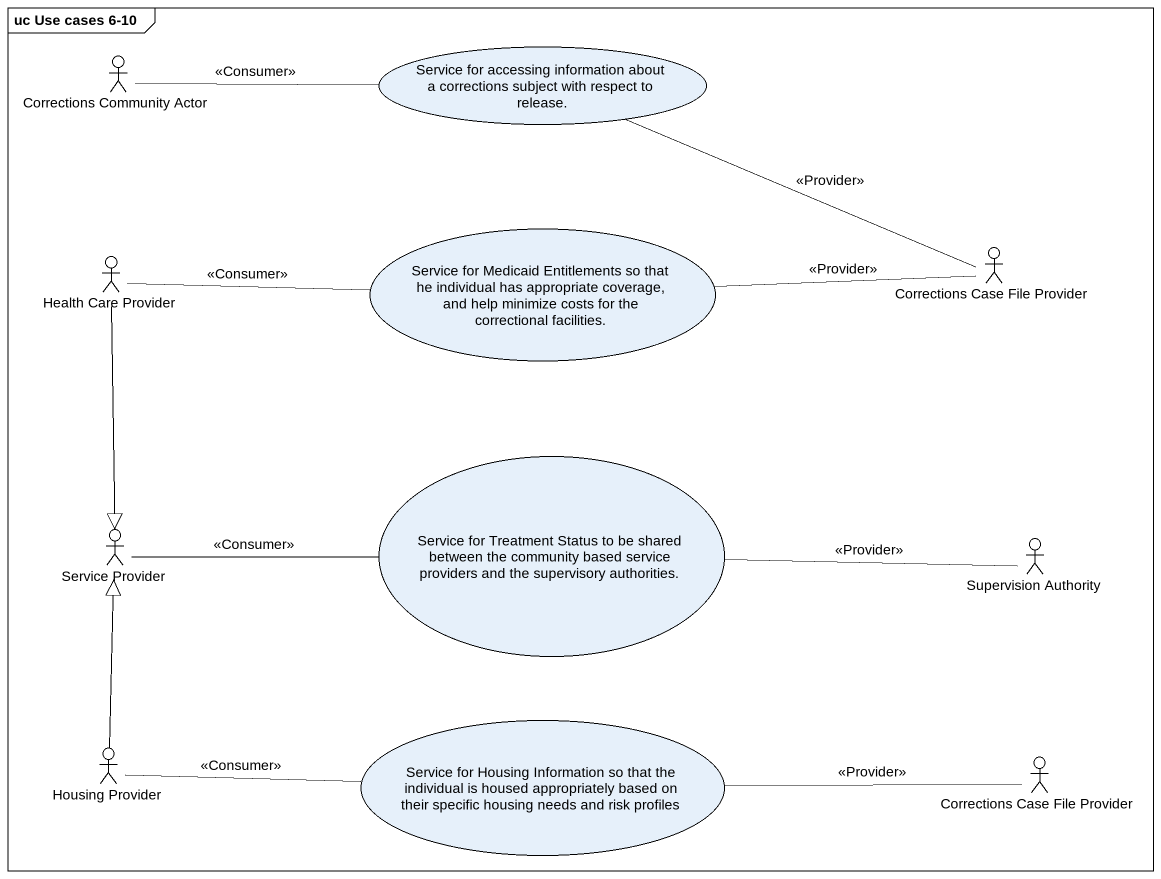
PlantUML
@startuml
mainframe uc Use cases 6-10
actor "Corrections Community Actor" as Corrections_Community_Actor
usecase "Service for accessing information about a corrections subject with respect to release." as Service_for_accessing
actor "Health Care Provider" as Health_Care_Provider
usecase "Service for Medicaid Entitlements so that he individual has appropriate coverage, and help minimize costs for the correctional facilities." as Service_for_Medicaid
actor "Corrections Case File Provider" as Corrections_Case_File
usecase "Service for Treatment Status to be shared between the community based service providers and the supervisory authorities." as Service_for_Treatment
actor "Service Provider" as Service_Provider
actor "Supervision Authority" as Supervision_Authority
usecase "Service for Housing Information so that the individual is housed appropriately based on their specific housing needs and risk profiles" as Service_for_Housing
actor "Housing Provider" as Housing_Provider
actor "Corrections Case File Provider" as Corrections_Case_File_2
Corrections_Community_Actor -right- Service_for_accessing : <<Consumer>>
Service_for_accessing -right- Corrections_Case_File : <<Provider>>
Health_Care_Provider -right- Service_for_Medicaid : <<Consumer>>
Health_Care_Provider --|> Service_Provider
Service_for_Medicaid -right- Corrections_Case_File : <<Provider>>
Service_for_Treatment -right- Supervision_Authority : <<Provider>>
Service_Provider -right- Service_for_Treatment : <<Consumer>>
Service_for_Housing -right- Corrections_Case_File_2 : <<Provider>>
Housing_Provider -up-|> Service_Provider
Housing_Provider -right- Service_for_Housing : <<Consumer>>
@enduml
